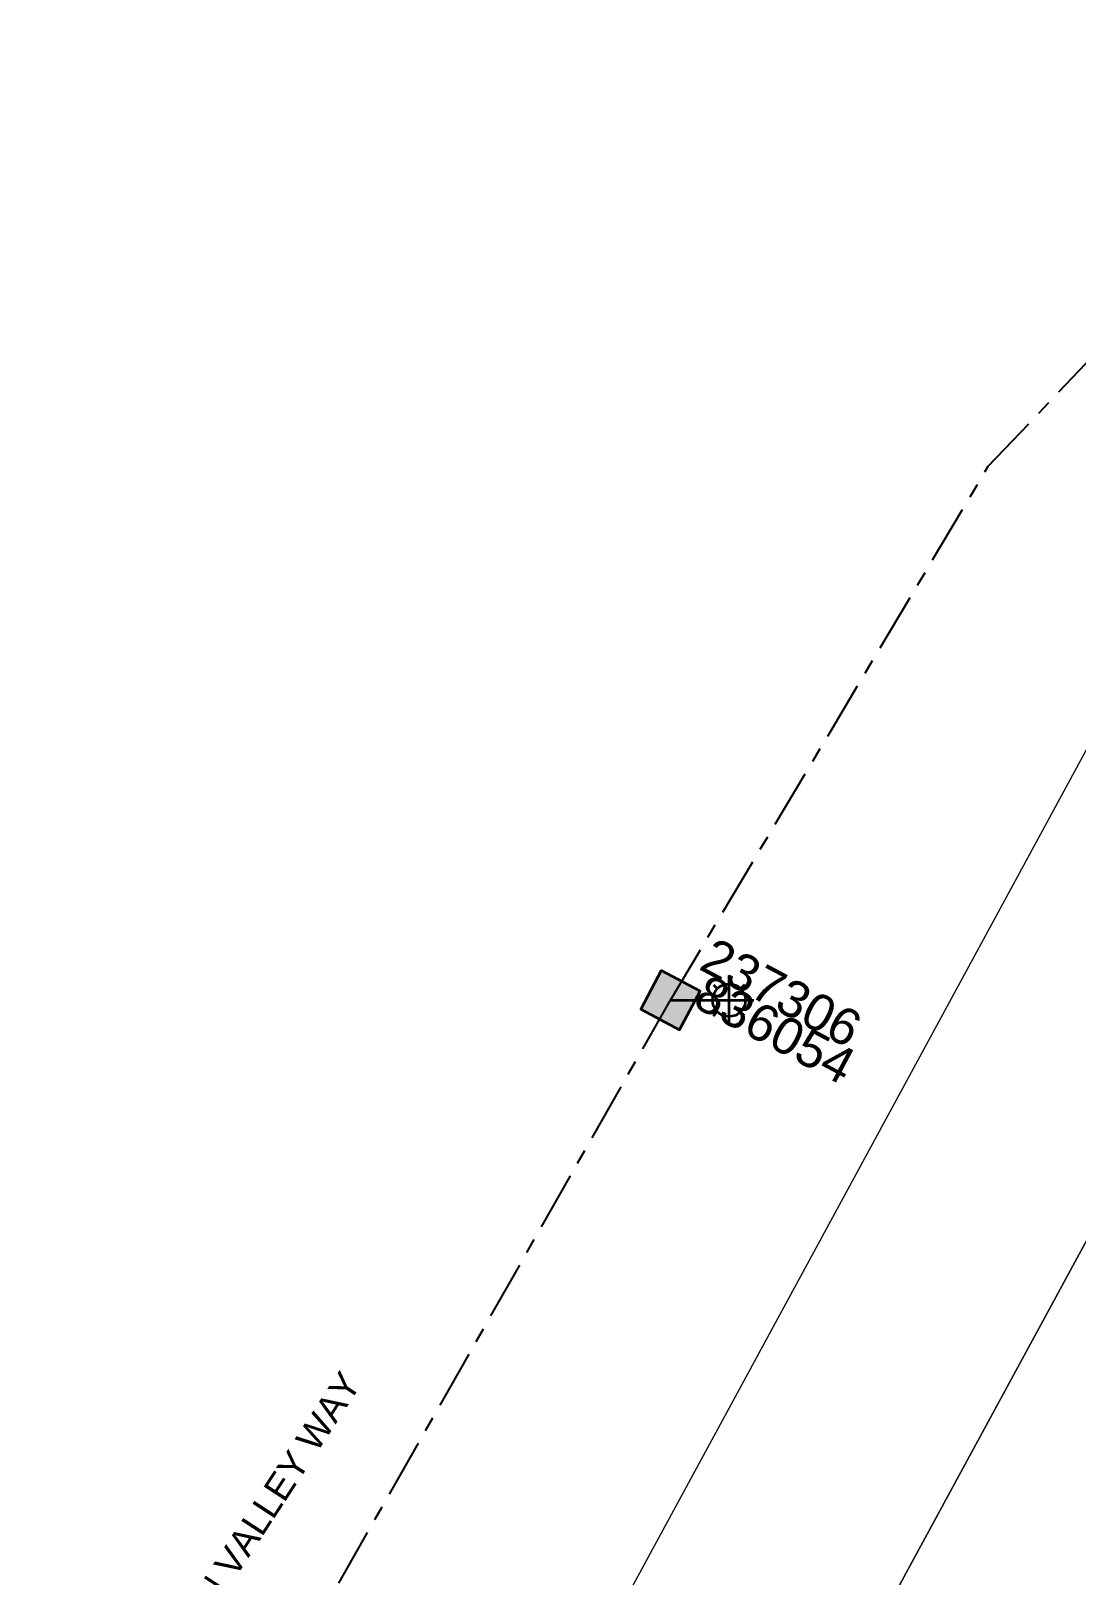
# Model space of a CAD drawing. Header units: metres. Extents: x 293418 to 294566, y 6233478 to 6234177.
# Drawn here: x 293456.6 to 293527.9, y 6233735.8 to 6233841.2 of the extents above; entities that cross this region are included whole.
import ezdxf
from ezdxf.enums import TextEntityAlignment as Align

# ---------------------------------------------------------------- set-up
doc = ezdxf.new("R2010")
doc.units = ezdxf.units.M
doc.linetypes.add('Cable Exist UG', pattern=[7, 4, -1, 1, -1])
doc.layers.get('0').update_dxf_attribs({"color": 6})
for name, color, linetype, lineweight in [('_User_LV_Exist', 5, 'Continuous', 35), ('Cadastre Land Parcels_SP_EXT', 118, 'Continuous', 15), ('Cadastre Roads_SP_EXT', 218, 'Continuous', 15), ('Mains_SL_EXT', 131, 'Continuous', 25)]:
    doc.layers.add(name, color=color, linetype=linetype, lineweight=lineweight)
doc.layers.add('Equip_SP_SL_EXT', color=7, linetype='Continuous')
doc.layers.add('SupportsUG_SP_LV_SL_EXT', color=7, linetype='Continuous')
doc.layers.add('Features_HIDE', color=1, linetype='Continuous', plot=False)
doc.styles.add('COLUMN_LABEL', font='arial.ttf', dxfattribs={"height": 2})
doc.styles.add('iecARIAL', font='arial.ttf', dxfattribs={"height": 2})
doc.styles.add('POLE_LABEL', font='arial.ttf', dxfattribs={"height": 2})
doc.styles.add('SL_LABEL', font='arial.ttf', dxfattribs={"height": 2})
doc.styles.get("Standard").update_dxf_attribs({"font": 'arial.ttf'})

# ---------------------------------------------------------------- blocks, each defined once
blk = doc.blocks.new('SL_LANTERN_EXT')
at = {"flags": 9}
for tag, p in [('LRATECODE', (-7.4, 0)), ('LOUTREACHVOCAB', (-7.2, 0)), ('LOUTREACH', (-7, 0)), ('LANTNUMBER', (-6.6, 0)), ('LNEW', (-6.4, 0)), ('LMASTVOCAB', (-6.2, 0)), ('LMAST', (-6, 0)), ('LLAMPVOCAB', (-5.8, 0)), ('LLAMP', (-5.6, 0)), ('LEXIST', (-5.4, 0)), ('LCHARGE3PERCENT', (-5.2, 0)), ('LCHARGE3', (-5, 0)), ('LCHARGE2PERCENT', (-4.8, 0)), ('LCHARGE2', (-4.6, 0)), ('LCHARGE1PERCENT', (-4.4, 0)), ('LCHARGE1', (-4.2, 0)), ('LCATEGORY', (-4, 0)), ('LBRACKETVOCAB', (-3.8, 0)), ('LBRACKET', (-3.6, 0)), ('LKINGHEIGHT', (-3.4, 0)), ('CREPLACE', (-3.2, 0)), ('CREMOVE', (-3, 0)), ('CNUMBER', (-2.8, 0)), ('CNEW', (-2.6, 0)), ('CEXIST', (-2.4, 0)), ('USAGE', (-2.2, 0)), ('STATE', (-2, 0)), ('OWNED_BY', (-1.8, 0)), ('ORIENTATION', (-1.6, 0)), ('OPERATING_VOLTAGE', (-1.4, 0)), ('NO_PHASES', (-1.2, 0)), ('LANTERN_TYPE', (-1, 0)), ('LANTERN_PURPOSE', (-0.8, 0)), ('CONTROL_TYPE', (-0.6, 0)), ('CONSTRUCTED_VOLTAGE', (-0.4, 0))]:
    blk.add_attdef(tag, text='', height=0.001, rotation=270, dxfattribs=at).set_placement(p, align=Align.MIDDLE_LEFT)
at = {"style": 'SL_LABEL', "flags": 9}
blk.add_attdef('STREET_CODE', text='', height=0.001, rotation=270, dxfattribs=at).set_placement((0, 0), align=Align.MIDDLE_LEFT)
at = {"flags": 1}
blk.add_attdef('Z', (0, 0), '', height=0.001, rotation=270, dxfattribs=at)
at = {"width": 0.9}
blk.add_attdef('LNUMBER', text='', height=1, dxfattribs=at).set_placement((7, -1), align=Align.MIDDLE_LEFT)
at = {"flags": 9}
for tag, p in [('LREMOVE', (0, -7.6)), ('LREPLACE', (0, -7.8)), ('LTYPE', (0, -8)), ('LTYPEVOCAB', (0, -8.2)), ('LEGEND', (0, -8.4)), ('SUBURB', (0, -8.6)), ('STREETNAME', (0, -8.8)), ('LOCATION', (0, -9)), ('NOTES', (0, -9.2)), ('MAINTAINED_BY', (0, -9.86))]:
    blk.add_attdef(tag, text='', height=0.001, dxfattribs=at).set_placement(p, align=Align.MIDDLE_LEFT)
blk.add_attdef('OPERATED_BY', (0, -9.61), '', height=0.001, dxfattribs=at)
at = {"layer": 'Features_HIDE', "width": 0.9}
blk.add_attdef('ASSET_NUM', text='', height=1, dxfattribs=at).set_placement((7, 1), align=Align.MIDDLE_LEFT)
blk.add_wipeout([(5.69, 0), (5.06, -1.06), (4, -1.69), (2.94, -1.06), (2.31, 0), (2.94, 1.06), (4, 1.69), (5.06, 1.06)])
for p, q in [((2.94, 1.06), (3.2, 0.8)), ((4, 1.69), (4, 0)), ((5.06, 1.06), (4.8, 0.8)), ((0, 0), (4, 0)), ((2.94, -1.06), (3.2, -0.8)), ((4, 0), (5.69, 0)), ((4, 0), (4, -1.69)), ((5.06, -1.06), (4.8, -0.8))]:
    blk.add_line(p, q)
blk.add_circle((4, 0), 1.12)
blk = doc.blocks.new('COLUMN_EXT')
blk.add_hatch(color=256).paths.add_polyline_path([(1.5, -1.5), (1.5, 1.5), (-1.5, 1.5), (-1.5, -1.5)])
blk.add_lwpolyline([(1.5, 1.5), (-1.5, 1.5), (-1.5, -1.5), (1.5, -1.5)], close=True)
at = {"flags": 1}
blk.add_attdef('Z', (-1.81, 2.35), '', height=0.2, rotation=180, dxfattribs=at)
at = {"flags": 9}
for tag, p in [('STREETNAME', (-1.81, 1.6)), ('LOCATION', (-1.81, 1.4)), ('SUBURB', (-1.81, 1.8)), ('LEGEND', (-1.81, 1.2)), ('USAGE', (-1.81, 1)), ('NOTES', (-1.81, 2)), ('COLUMN_TYPE', (-1.81, 0.4)), ('OWNED_BY', (-1.81, 0.6)), ('STATE', (-1.81, 0.8))]:
    blk.add_attdef(tag, text='', height=0.2, rotation=180, dxfattribs=at).set_placement(p, align=Align.MIDDLE_LEFT)
for tag, style, p in [('STRUCTURE_PLANT_NUMBER', 'POLE_LABEL', (-1.81, -0.03)), ('STREET_CODE', 'COLUMN_LABEL', (-1.81, 0.2))]:
    blk.add_attdef(tag, text='', height=0.2, rotation=180, dxfattribs=dict(at, style=style)).set_placement(p, align=Align.MIDDLE_LEFT)
at = {"style": 'COLUMN_LABEL', "width": 0.9, "flags": 8}
blk.add_attdef('ASSET_NUM', text='', height=2, rotation=270, dxfattribs=at).set_placement((2, -4), align=Align.MIDDLE_LEFT)

msp = doc.modelspace()

# ---------------------------------------------------------------- linework, layer by layer
at = {"layer": 'Cadastre Land Parcels_SP_EXT', "linetype": 'Continuous'}
for points in [[(293584.726, 6233879.19), (293552.157, 6233835.502), (293456.555, 6233659.311)], [(293492.141, 6233691.375), (293564.58, 6233824.783), (293565.308, 6233826.115), (293566.042, 6233827.444), (293566.783, 6233828.771), (293567.531, 6233830.092), (293568.285, 6233831.41), (293569.046, 6233832.724), (293569.814, 6233834.035), (293570.588, 6233835.341), (293571.368, 6233836.644), (293572.156, 6233837.943), (293572.949, 6233839.238), (293573.749, 6233840.529), (293574.555, 6233841.815)]]:
    msp.add_lwpolyline(points, dxfattribs=at)
at = {"layer": 'Cadastre Roads_SP_EXT', "linetype": 'Continuous'}
msp.add_lwpolyline([(293574.555, 6233841.815), (293573.749, 6233840.528), (293572.949, 6233839.238), (293572.156, 6233837.943), (293571.368, 6233836.644), (293570.588, 6233835.341), (293569.814, 6233834.035), (293569.046, 6233832.724), (293568.286, 6233831.41), (293567.531, 6233830.092), (293566.784, 6233828.771), (293566.042, 6233827.444), (293565.307, 6233826.115), (293564.58, 6233824.783), (293492.141, 6233691.375)], dxfattribs=at)
at = {"layer": 'Mains_SL_EXT', "linetype": 'Cable Exist UG'}
for points in [[(293500.23, 6233775.035), (293521.944, 6233811.504), (293533.03, 6233823.169)], [(293470.653, 6233723.053), (293500.23, 6233775.035)]]:
    msp.add_lwpolyline(points, dxfattribs=at)

# ---------------------------------------------------------------- texts
at = {"layer": 'Cadastre Roads_SP_EXT'}
msp.add_text('CAMDEN VALLEY WAY', height=1.8, rotation=56.89972, dxfattribs=at).set_placement((293464.159, 6233725.804))

# ---------------------------------------------------------------- next in the draw order: block references
at = {"layer": 'Equip_SP_SL_EXT'}
ref = msp.add_blockref('SL_LANTERN_EXT', (293500.23, 6233775.035), dxfattribs=at)
ref.add_attrib('ASSET_NUM', '237306', dxfattribs={"layer": '0', "height": 2.5, "rotation": 331.99082, "style": 'iecARIAL'}).set_placement((293501.73, 6233776.535), align=Align.BOTTOM_LEFT)

# ---------------------------------------------------------------- next in the draw order: block references
at = {"layer": 'SupportsUG_SP_LV_SL_EXT'}
ref = msp.add_blockref('COLUMN_EXT', (293500.23, 6233775.035), dxfattribs=dict(at, rotation=61.99082331203346))
ref.add_attrib('ASSET_NUM', '836054', dxfattribs={"layer": '0', "height": 2.5, "rotation": 331.99082, "style": 'COLUMN_LABEL'}).set_placement((293502.23, 6233775.785), align=Align.MIDDLE_LEFT)

# ---------------------------------------------------------------- next in the draw order: block references
at = {"layer": '_User_LV_Exist'}
ref = msp.add_blockref('SL_LANTERN_EXT', (293500.23, 6233775.035), dxfattribs=at)
ref.add_attrib('ASSET_NUM', '237306', dxfattribs={"layer": '0', "height": 2.5, "rotation": 331.99082, "style": 'iecARIAL'}).set_placement((293501.73, 6233776.535), align=Align.BOTTOM_LEFT)

# ---------------------------------------------------------------- next in the draw order: block references
ref = msp.add_blockref('COLUMN_EXT', (293500.23, 6233775.035), dxfattribs=dict(at, rotation=61.99082331203346))
ref.add_attrib('ASSET_NUM', '836054', dxfattribs={"layer": '0', "height": 2.5, "rotation": 331.99082, "style": 'COLUMN_LABEL'}).set_placement((293502.23, 6233775.785), align=Align.MIDDLE_LEFT)

doc.saveas('drawing.dxf')
